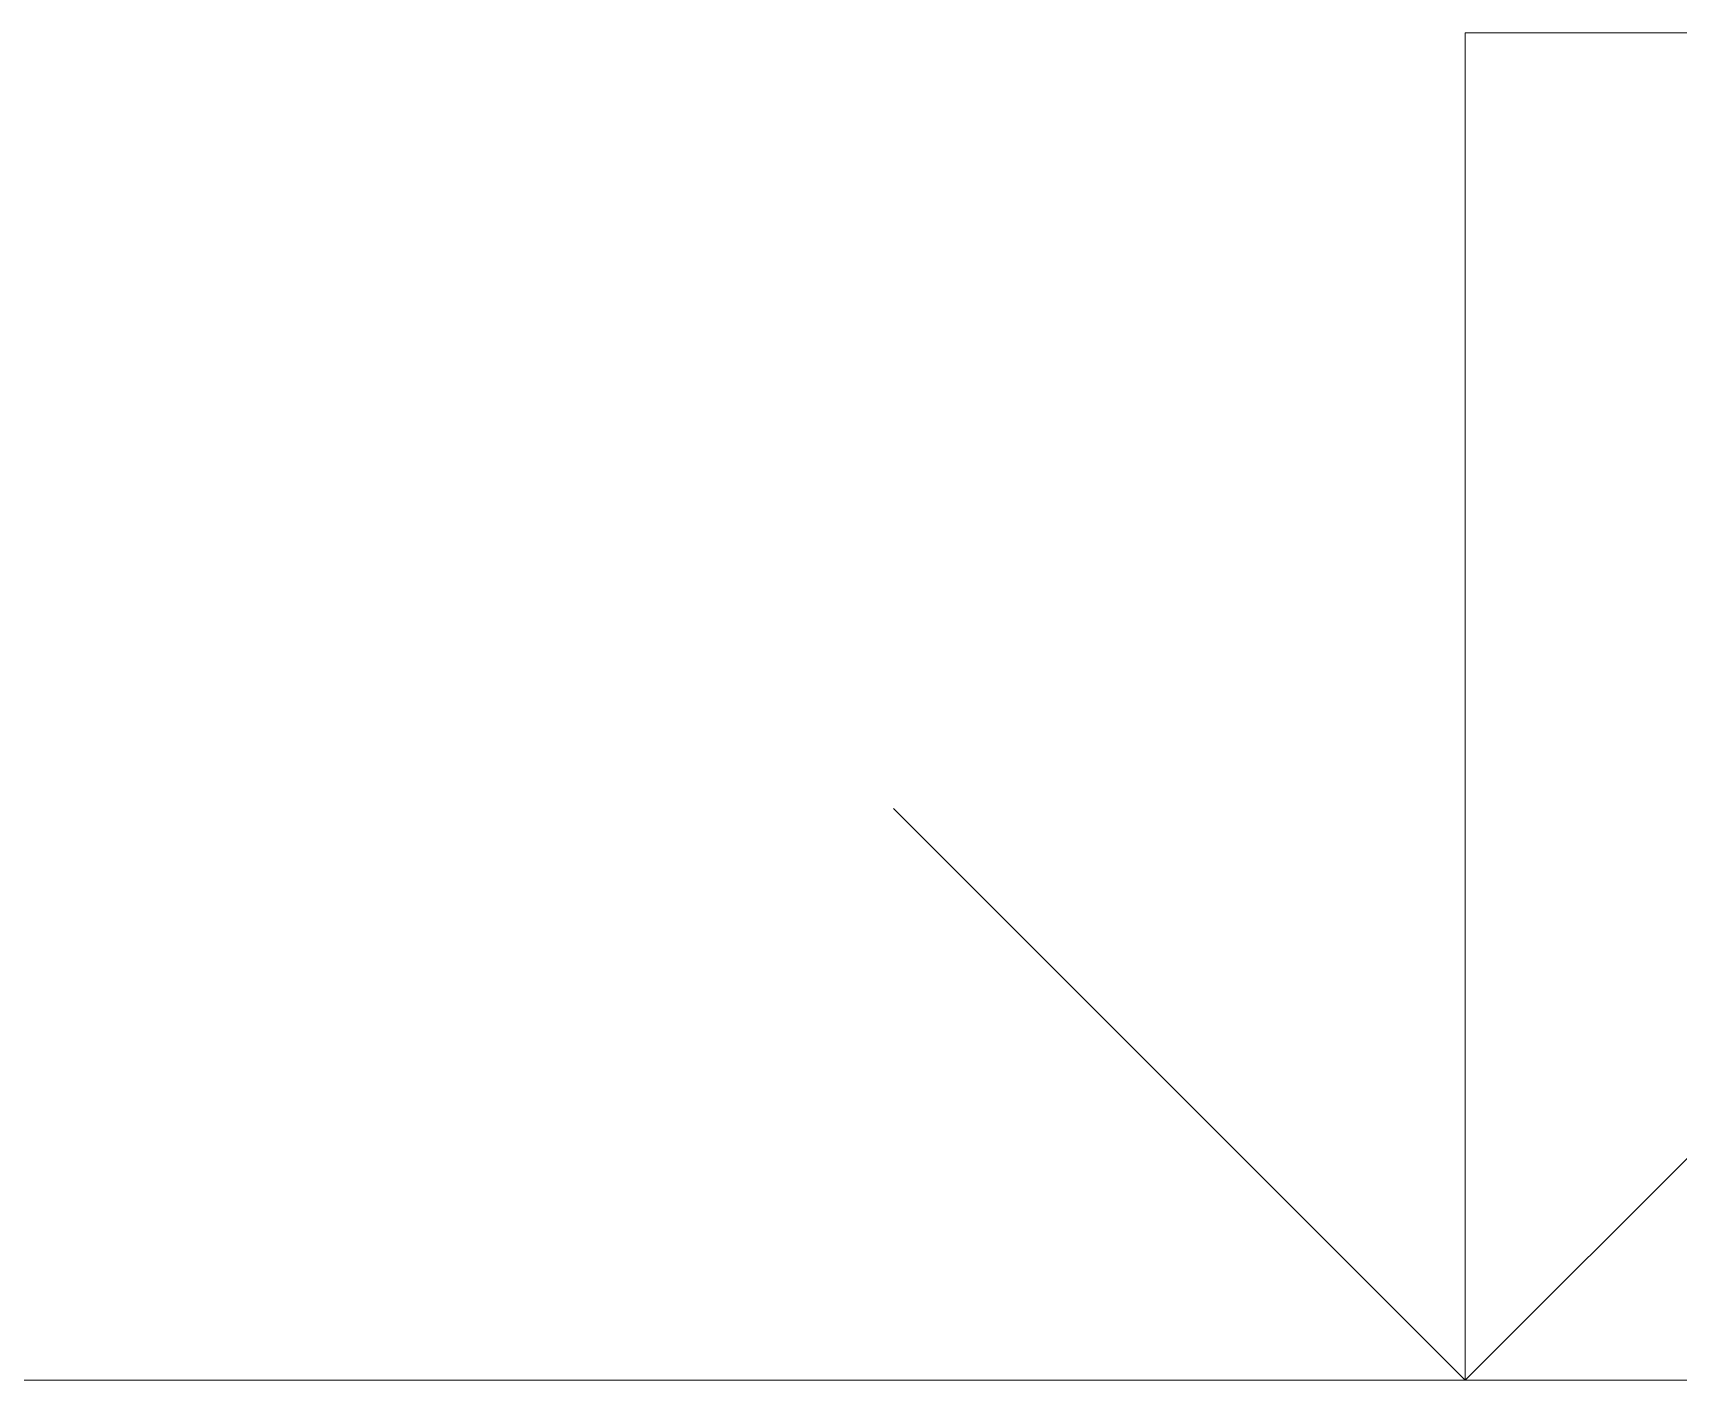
# Model space of a CAD drawing. Header units: millimetres. Extents: x -515342 to 330399, y -224905 to 507333.
# Drawn here: x 144087 to 144698, y 105461 to 105961 of the extents above; entities that cross this region are included whole.
import ezdxf

# ---------------------------------------------------------------- set-up
doc = ezdxf.new("R2010")
doc.units = ezdxf.units.MM
doc.layers.add('Аннотация', color=7, linetype='Continuous', lineweight=0)
doc.layers.add('Отметки', color=7, linetype='Continuous', lineweight=0)

# ---------------------------------------------------------------- blocks, each defined once
blk = doc.blocks.new('Высотные отметки - Стрелка вверх-5091-О_АР_П_Разрез 1-1')
at = {"layer": 'Аннотация'}
for p, q in [((-1085.5, 1260), (-2385.5, 1260)), ((-1085.5, 760), (-1085.5, 1260)), ((-1085.5, 760), (-1297.63, 972.13)), ((-1085.5, 760), (-873.37, 972.13)), ((-785.5, 760), (-1385.5, 760))]:
    blk.add_line(p, q, dxfattribs=at)

msp = doc.modelspace()

# ---------------------------------------------------------------- linework, layer by layer
at = {"layer": 'Отметки'}
msp.add_line((144037.7688, 105461.3929), (144618.9477, 105461.3929), dxfattribs=at)

# ---------------------------------------------------------------- block references
at = {"layer": 'Отметки', "extrusion": (0, 0, -1)}
msp.add_blockref('Высотные отметки - Стрелка вверх-5091-О_АР_П_Разрез 1-1', (-143533.4483, 104701.3929), dxfattribs=at)

doc.saveas('drawing.dxf')
